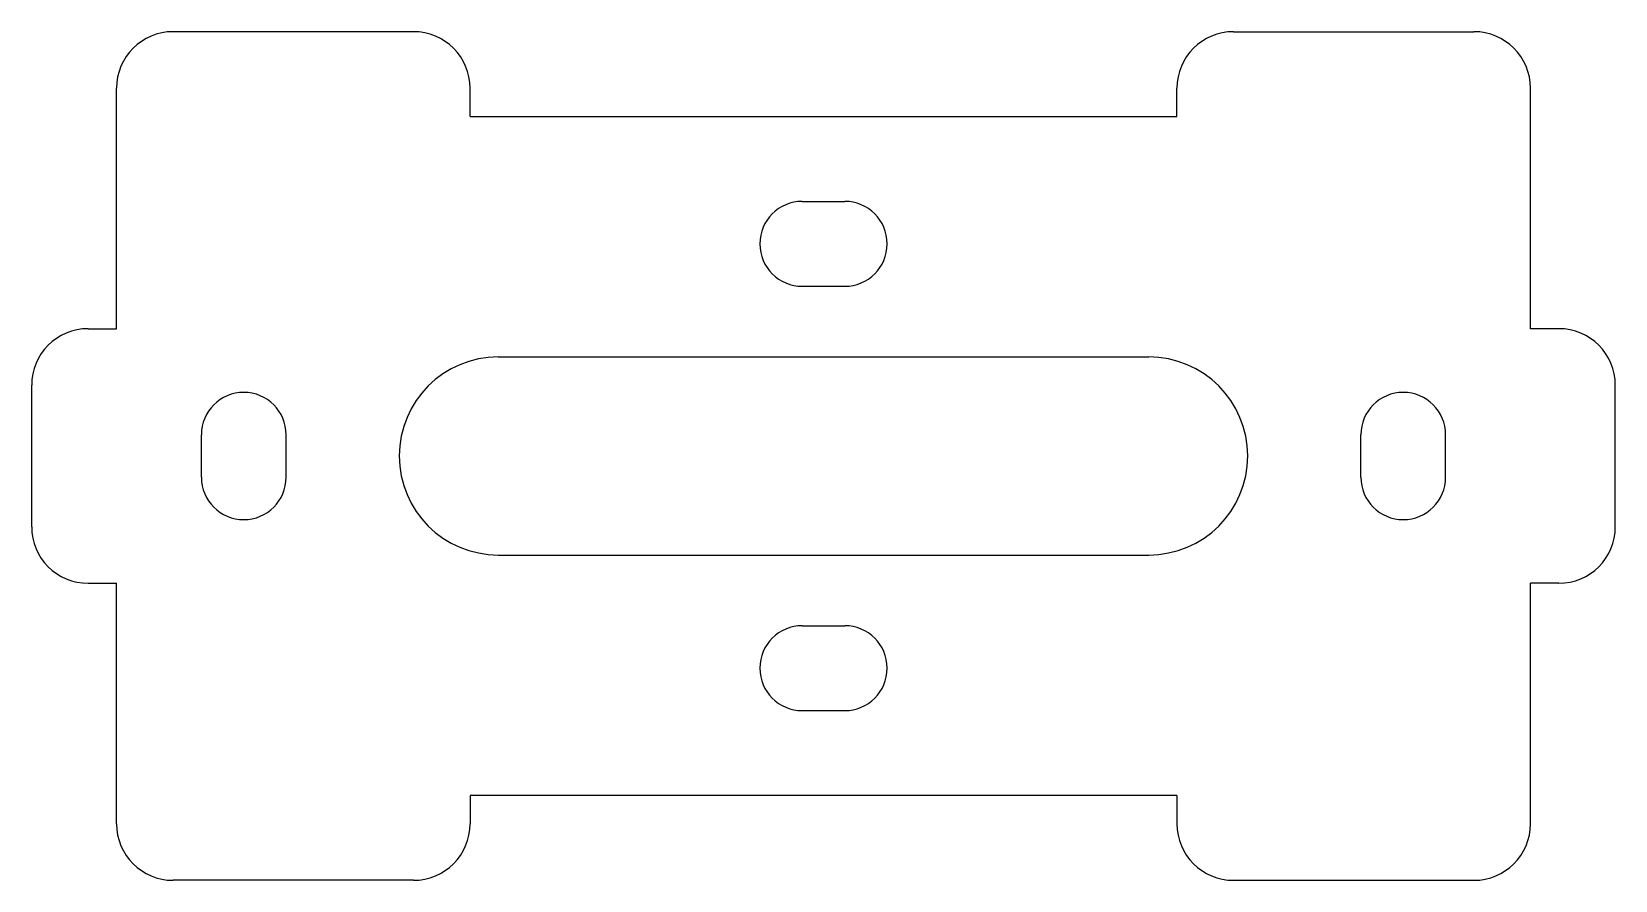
# Model space of a CAD drawing. Extents: x -12.7 to 43.3, y -208.6 to -178.6.
import ezdxf

# ---------------------------------------------------------------- set-up
doc = ezdxf.new("R2010")
doc.units = 0
doc.layers.add('VISIBLE', color=7, linetype='CONTINUOUS')

msp = doc.modelspace()

# ---------------------------------------------------------------- linework, layer by layer
at = {"layer": 'VISIBLE'}
for p, q in [((0.826, -178.605), (-7.674, -178.605)), ((29.826, -178.605), (38.326, -178.605)), ((-9.674, -189.105), (-9.674, -180.605)), ((2.826, -181.605), (2.826, -180.605)), ((27.826, -181.605), (27.826, -180.605)), ((40.326, -189.105), (40.326, -180.605)), ((2.826, -181.605), (27.826, -181.605)), ((14.576, -184.605), (16.076, -184.605)), ((14.576, -187.605), (16.076, -187.605)), ((-10.674, -189.105), (-9.674, -189.105)), ((41.326, -189.105), (40.326, -189.105)), ((3.826, -190.105), (26.826, -190.105)), ((-12.674, -196.105), (-12.674, -191.105)), ((43.326, -196.105), (43.326, -191.105)), ((-6.674, -194.355), (-6.674, -192.855)), ((-3.674, -194.355), (-3.674, -192.855)), ((34.326, -194.355), (34.326, -192.855)), ((37.326, -194.355), (37.326, -192.855)), ((3.826, -197.105), (26.826, -197.105)), ((-10.674, -198.105), (-9.674, -198.105)), ((-9.674, -206.605), (-9.674, -198.105)), ((40.326, -206.605), (40.326, -198.105)), ((41.326, -198.105), (40.326, -198.105)), ((14.576, -199.605), (16.076, -199.605)), ((14.576, -202.605), (16.076, -202.605)), ((2.826, -205.605), (2.826, -206.605)), ((27.826, -205.605), (2.826, -205.605)), ((27.826, -205.605), (27.826, -206.605)), ((0.826, -208.605), (-7.674, -208.605)), ((29.826, -208.605), (38.326, -208.605))]:
    msp.add_line(p, q, dxfattribs=at)
for centre, radius, start, end in [((-7.674, -180.605), 2, 90, 180), ((0.826, -180.605), 2, 0, 90), ((29.826, -180.605), 2, 90, 180), ((38.326, -180.605), 2, 0, 90), ((14.576, -186.105), 1.5, 90, 270), ((16.076, -186.105), 1.5, 270, 90), ((-10.674, -191.105), 2, 90, 180), ((41.326, -191.105), 2, 0, 90), ((3.826, -193.605), 3.5, 90, 270), ((26.826, -193.605), 3.5, 270, 90), ((-5.174, -192.855), 1.5, 0, 180), ((35.826, -192.855), 1.5, 0, 180), ((-5.174, -194.355), 1.5, 180, 0), ((35.826, -194.355), 1.5, 180, 0), ((-10.674, -196.105), 2, 180, 270), ((41.326, -196.105), 2, 270, 0), ((14.576, -201.105), 1.5, 90, 270), ((16.076, -201.105), 1.5, 270, 90), ((-7.674, -206.605), 2, 180, 270), ((0.826, -206.605), 2, 270, 0), ((29.826, -206.605), 2, 180, 270), ((38.326, -206.605), 2, 270, 0)]:
    msp.add_arc(centre, radius, start, end, dxfattribs=at)

doc.saveas('drawing.dxf')
